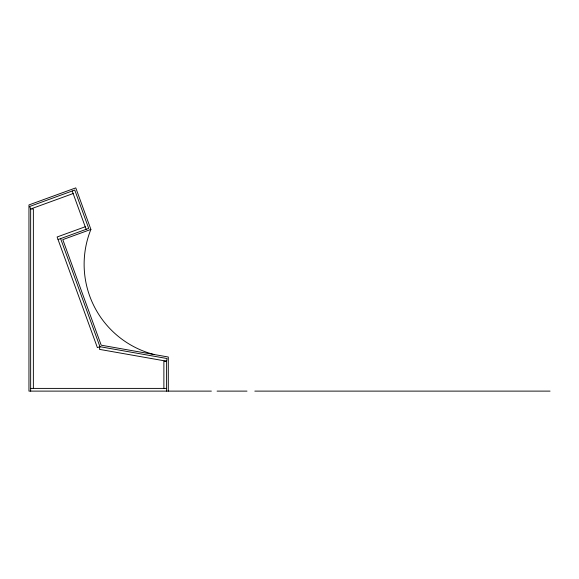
<?xml version="1.0" encoding="UTF-8"?>
<svg xmlns="http://www.w3.org/2000/svg" width="579" height="579" viewBox="0 0 579 579"><rect width="100%" height="100%" fill="white"/><g stroke="black" fill="none" stroke-linecap="round" stroke-linejoin="round"><path stroke-width="0.87" d="M30.651 391.114L30.651 209.012L29.717 206.457L74.763 190.064L88.71 228.387L58.052 239.547M73.135 193.545L30.651 209.012L33.365 209.012L33.365 388.4M85.229 226.758L57.118 236.992L97.388 347.624L99.943 346.691L167.07 358.531L166.6 361.209L166.6 391.114M154.108 354.522L154.072 354.514A93.168 93.168 0 0 1 90.903 229.407L62.785 239.634L101.202 345.193L168.301 357.019L168.301 391.114M30.651 388.4L166.6 388.4M211.378 391.114L28.95 391.114L28.95 204.93L75.777 187.886L90.889 229.4M217.082 391.114L246.994 391.114M254.811 391.114L550.05 391.114M72.209 190.99L86.155 229.313M60.607 238.613L99.943 346.691L99.472 349.369L166.6 361.209L163.879 361.209L163.879 388.4"/></g></svg>
